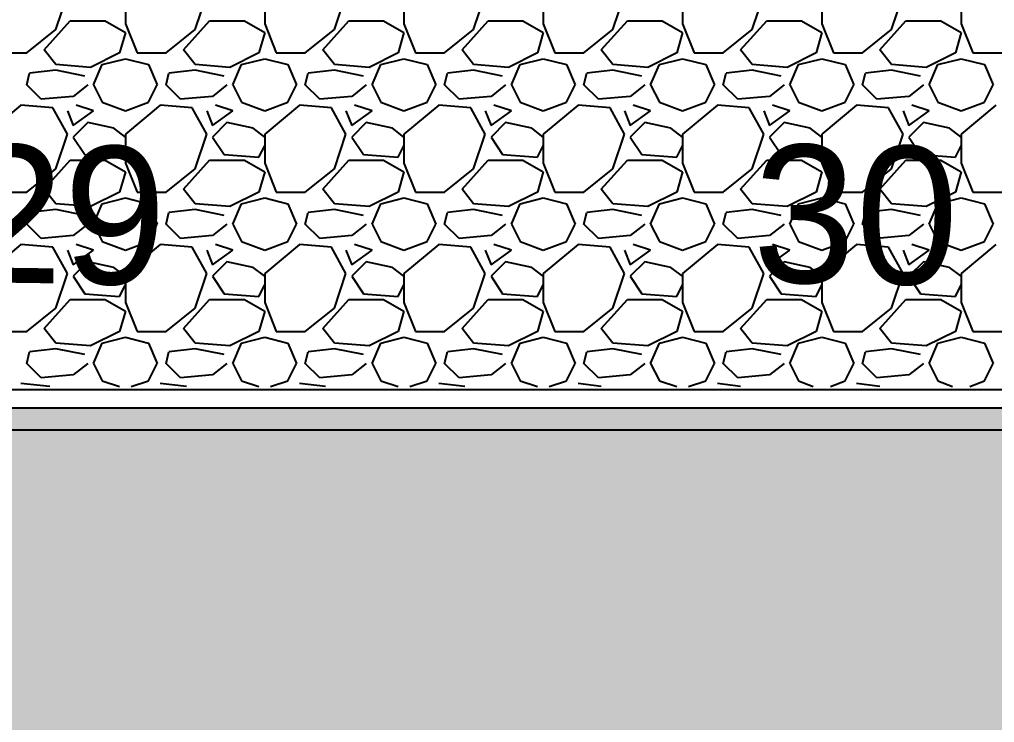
# Model space of a CAD drawing. Header units: metres. Extents: x 1 to 213, y 1 to 147.
# Drawn here: x 68.074 to 71.63, y 133.172 to 135.736 of the extents above; entities that cross this region are included whole.
import ezdxf

# ---------------------------------------------------------------- set-up
doc = ezdxf.new("R2010")
doc.units = ezdxf.units.M
for name, color, linetype in [('00-BASE-ARQUITECTURA', 8, 'Continuous'), ('00-BASE-MAICILLO-EXISTENTE', 33, 'Continuous'), ('00-BASE-TEXTO', 8, 'Continuous')]:
    doc.layers.add(name, color=color, linetype=linetype)

msp = doc.modelspace()

# ---------------------------------------------------------------- hatches: boundary and pattern name
at = {"layer": '00-BASE-MAICILLO-EXISTENTE'}
h = msp.add_hatch(dxfattribs=at)
h.set_pattern_fill('AR-SAND', scale=0.02)
h.paths.add_polyline_path([(52.2111, 142.4781), (53.0489, 142.3458), (60.1927, 142.434), (60.5896, 142.3017), (66.7191, 142.3899), (76.1559, 142.2576), (76.2, 140.2732), (75.9354, 139.8763), (74.2156, 138.8621), (73.4659, 139.6999), (73.1573, 139.7881), (72.6281, 139.6999), (71.217, 138.8621), (70.776, 139.5235), (70.2468, 139.8322), (69.7177, 139.6999), (68.3507, 138.8621), (67.9097, 139.5235), (67.3805, 139.8322), (66.7632, 139.6558), (65.4843, 138.8621), (65.2639, 138.9503), (64.6906, 139.7881), (64.1614, 139.7881), (63.7646, 139.5676), (62.618, 138.8621), (62.2652, 138.4211), (62.3093, 134.8933), (62.7062, 134.3201), (80.301, 134.3201), (82.109, 134.1878), (82.5059, 134.3201), (82.7704, 134.6728), (82.4618, 135.5107), (82.5941, 135.6871), (85.1517, 135.643), (86.0336, 133.4381), (86.5187, 132.7326), (87.577, 130.1749), (98.469, 106.627), (96.7052, 105.7892), (96.3083, 105.7451), (95.9555, 105.4364), (93.3097, 104.2017), (92.9128, 104.5545), (92.7805, 105.0395), (91.9427, 106.2743), (90.7079, 107.6413), (89.0322, 108.9201), (87.4888, 109.6697), (87.7093, 109.7138), (87.9739, 110.0666), (87.9739, 110.4194), (87.6211, 110.8163), (87.092, 110.8163), (86.8274, 110.5958), (86.7392, 110.1548), (86.9597, 109.7579), (86.651, 109.9343), (84.5784, 110.2871), (71.7461, 110.1989), (69.8941, 110.3753), (67.2923, 110.1548), (64.8229, 109.4052), (63.2795, 108.5232), (60.81, 106.0538), (59.7076, 103.9812), (59.2225, 102.526), (59.0021, 101.0267), (59.0021, 98.6895), (58.8698, 98.5131), (52.1229, 98.425), (51.9906, 98.7777), (51.9906, 112.6242), (52.1229, 122.3697), (52.0788, 142.2135), (52.2111, 142.4781)])

# ---------------------------------------------------------------- linework, layer by layer
at = {"layer": '00-BASE-ARQUITECTURA'}
for points in [[(68.206, 135.6994), (68.2484, 135.8264)], [(68.46, 135.8264), (68.46, 135.7206)], [(68.714, 135.6994), (68.7564, 135.8264)], [(68.968, 135.8264), (68.968, 135.7206)], [(69.222, 135.6994), (69.2644, 135.8264)], [(69.476, 135.8264), (69.476, 135.7206)], [(69.73, 135.6994), (69.7724, 135.8264)], [(69.984, 135.8264), (69.984, 135.7206)], [(70.238, 135.6994), (70.2804, 135.8264)], [(70.492, 135.8264), (70.492, 135.7206)], [(70.746, 135.6994), (70.7884, 135.8264)], [(71, 135.8264), (71, 135.7206)], [(71.254, 135.6994), (71.2964, 135.8264)], [(71.508, 135.8264), (71.508, 135.7206)], [(68.1002, 135.6148), (68.206, 135.6994)], [(68.1637, 135.6253), (68.2589, 135.7312)], [(68.2589, 135.7312), (68.3859, 135.7312)], [(68.3859, 135.7312), (68.46, 135.6889)], [(68.46, 135.7206), (68.5024, 135.6148)], [(68.6082, 135.6148), (68.714, 135.6994)], [(68.6717, 135.6253), (68.7669, 135.7312)], [(68.7669, 135.7312), (68.8939, 135.7312)], [(68.8939, 135.7312), (68.968, 135.6889)], [(68.968, 135.7206), (69.0104, 135.6148)], [(69.1162, 135.6148), (69.222, 135.6994)], [(69.1797, 135.6253), (69.2749, 135.7312)], [(69.2749, 135.7312), (69.4019, 135.7312)], [(69.4019, 135.7312), (69.476, 135.6889)], [(69.476, 135.7206), (69.5184, 135.6148)], [(69.6242, 135.6148), (69.73, 135.6994)], [(69.6877, 135.6253), (69.7829, 135.7312)], [(69.7829, 135.7312), (69.9099, 135.7312)], [(69.9099, 135.7312), (69.984, 135.6889)], [(69.984, 135.7206), (70.0264, 135.6148)], [(70.1322, 135.6148), (70.238, 135.6994)], [(70.1957, 135.6253), (70.2909, 135.7312)], [(70.2909, 135.7312), (70.4179, 135.7312)], [(70.4179, 135.7312), (70.492, 135.6889)], [(70.492, 135.7206), (70.5344, 135.6148)], [(70.6402, 135.6148), (70.746, 135.6994)], [(70.7037, 135.6253), (70.7989, 135.7312)], [(70.7989, 135.7312), (70.9259, 135.7312)], [(70.9259, 135.7312), (71, 135.6889)], [(71, 135.7206), (71.0424, 135.6148)], [(71.1482, 135.6148), (71.254, 135.6994)], [(71.2117, 135.6253), (71.3069, 135.7312)], [(71.3069, 135.7312), (71.4339, 135.7312)], [(71.4339, 135.7312), (71.508, 135.6889)], [(71.508, 135.7206), (71.5504, 135.6148)], [(68.46, 135.6889), (68.4389, 135.6148)], [(68.968, 135.6889), (68.9469, 135.6148)], [(69.476, 135.6889), (69.4549, 135.6148)], [(69.984, 135.6889), (69.9629, 135.6148)], [(70.492, 135.6889), (70.4709, 135.6148)], [(71, 135.6889), (70.9789, 135.6148)], [(71.508, 135.6889), (71.4869, 135.6148)], [(67.9944, 135.6148), (68.1002, 135.6148)], [(68.206, 135.5724), (68.1637, 135.6253)], [(68.4389, 135.6148), (68.333, 135.5618)], [(68.3754, 135.5724), (68.46, 135.5936)], [(68.46, 135.5936), (68.5447, 135.5724)], [(68.5024, 135.6148), (68.6082, 135.6148)], [(68.714, 135.5724), (68.6717, 135.6253)], [(68.9469, 135.6148), (68.841, 135.5618)], [(68.8834, 135.5724), (68.968, 135.5936)], [(68.968, 135.5936), (69.0527, 135.5724)], [(69.0104, 135.6148), (69.1162, 135.6148)], [(69.222, 135.5724), (69.1797, 135.6253)], [(69.4549, 135.6148), (69.349, 135.5618)], [(69.3914, 135.5724), (69.476, 135.5936)], [(69.476, 135.5936), (69.5607, 135.5724)], [(69.5184, 135.6148), (69.6242, 135.6148)], [(69.73, 135.5724), (69.6877, 135.6253)], [(69.9629, 135.6148), (69.857, 135.5618)], [(69.8994, 135.5724), (69.984, 135.5936)], [(69.984, 135.5936), (70.0687, 135.5724)], [(70.0264, 135.6148), (70.1322, 135.6148)], [(70.238, 135.5724), (70.1957, 135.6253)], [(70.4709, 135.6148), (70.365, 135.5618)], [(70.4074, 135.5724), (70.492, 135.5936)], [(70.492, 135.5936), (70.5767, 135.5724)], [(70.5344, 135.6148), (70.6402, 135.6148)], [(70.746, 135.5724), (70.7037, 135.6253)], [(70.9789, 135.6148), (70.873, 135.5618)], [(70.9154, 135.5724), (71, 135.5936)], [(71, 135.5936), (71.0847, 135.5724)], [(71.0424, 135.6148), (71.1482, 135.6148)], [(71.254, 135.5724), (71.2117, 135.6253)], [(71.4869, 135.6148), (71.381, 135.5618)], [(71.4234, 135.5724), (71.508, 135.5936)], [(71.508, 135.5936), (71.5927, 135.5724)], [(71.5504, 135.6148), (71.6562, 135.6148)], [(68.333, 135.5618), (68.206, 135.5724)], [(68.3436, 135.4983), (68.3754, 135.5724)], [(68.5447, 135.5724), (68.5764, 135.4983)], [(68.841, 135.5618), (68.714, 135.5724)], [(68.8516, 135.4983), (68.8834, 135.5724)], [(69.0527, 135.5724), (69.0844, 135.4983)], [(69.349, 135.5618), (69.222, 135.5724)], [(69.3596, 135.4983), (69.3914, 135.5724)], [(69.5607, 135.5724), (69.5924, 135.4983)], [(69.857, 135.5618), (69.73, 135.5724)], [(69.8676, 135.4983), (69.8994, 135.5724)], [(70.0687, 135.5724), (70.1004, 135.4983)], [(70.365, 135.5618), (70.238, 135.5724)], [(70.3756, 135.4983), (70.4074, 135.5724)], [(70.5767, 135.5724), (70.6084, 135.4983)], [(70.873, 135.5618), (70.746, 135.5724)], [(70.8836, 135.4983), (70.9154, 135.5724)], [(71.0847, 135.5724), (71.1164, 135.4983)], [(71.381, 135.5618), (71.254, 135.5724)], [(71.3916, 135.4983), (71.4234, 135.5724)], [(71.5927, 135.5724), (71.6244, 135.4983)], [(68.1002, 135.4983), (68.1108, 135.5407)], [(68.206, 135.5513), (68.1108, 135.5407)], [(68.3119, 135.5301), (68.206, 135.5513)], [(68.6082, 135.4983), (68.6188, 135.5407)], [(68.714, 135.5513), (68.6188, 135.5407)], [(68.8199, 135.5301), (68.714, 135.5513)], [(69.1162, 135.4983), (69.1268, 135.5407)], [(69.222, 135.5513), (69.1268, 135.5407)], [(69.3279, 135.5301), (69.222, 135.5513)], [(69.6242, 135.4983), (69.6348, 135.5407)], [(69.73, 135.5513), (69.6348, 135.5407)], [(69.8359, 135.5301), (69.73, 135.5513)], [(70.1322, 135.4983), (70.1428, 135.5407)], [(70.238, 135.5513), (70.1428, 135.5407)], [(70.3439, 135.5301), (70.238, 135.5513)], [(70.6402, 135.4983), (70.6508, 135.5407)], [(70.746, 135.5513), (70.6508, 135.5407)], [(70.8519, 135.5301), (70.746, 135.5513)], [(71.1482, 135.4983), (71.1588, 135.5407)], [(71.254, 135.5513), (71.1588, 135.5407)], [(71.3599, 135.5301), (71.254, 135.5513)], [(68.1531, 135.4454), (68.1002, 135.4983)], [(68.3224, 135.4983), (68.2695, 135.456)], [(68.3436, 135.4983), (68.3754, 135.4348)], [(68.5447, 135.4348), (68.5764, 135.4983)], [(68.6611, 135.4454), (68.6082, 135.4983)], [(68.8304, 135.4983), (68.7775, 135.456)], [(68.8516, 135.4983), (68.8834, 135.4348)], [(69.0527, 135.4348), (69.0844, 135.4983)], [(69.1691, 135.4454), (69.1162, 135.4983)], [(69.3384, 135.4983), (69.2855, 135.456)], [(69.3596, 135.4983), (69.3914, 135.4348)], [(69.5607, 135.4348), (69.5924, 135.4983)], [(69.6771, 135.4454), (69.6242, 135.4983)], [(69.8464, 135.4983), (69.7935, 135.456)], [(69.8676, 135.4983), (69.8994, 135.4348)], [(70.0687, 135.4348), (70.1004, 135.4983)], [(70.1851, 135.4454), (70.1322, 135.4983)], [(70.3544, 135.4983), (70.3015, 135.456)], [(70.3756, 135.4983), (70.4074, 135.4348)], [(70.5767, 135.4348), (70.6084, 135.4983)], [(70.6931, 135.4454), (70.6402, 135.4983)], [(70.8624, 135.4983), (70.8095, 135.456)], [(70.8836, 135.4983), (70.9154, 135.4348)], [(71.0847, 135.4348), (71.1164, 135.4983)], [(71.2011, 135.4454), (71.1482, 135.4983)], [(71.3704, 135.4983), (71.3175, 135.456)], [(71.3916, 135.4983), (71.4234, 135.4348)], [(71.5927, 135.4348), (71.6244, 135.4983)], [(68.2695, 135.456), (68.1531, 135.4454)], [(68.7775, 135.456), (68.6611, 135.4454)], [(69.2855, 135.456), (69.1691, 135.4454)], [(69.7935, 135.456), (69.6771, 135.4454)], [(70.3015, 135.456), (70.1851, 135.4454)], [(70.8095, 135.456), (70.6931, 135.4454)], [(71.3175, 135.456), (71.2011, 135.4454)], [(68.079, 135.4243), (67.952, 135.3184)], [(68.1954, 135.4137), (68.079, 135.4243)], [(68.2484, 135.3184), (68.1954, 135.4137)], [(68.3436, 135.4031), (68.2801, 135.4243)], [(68.3754, 135.4348), (68.46, 135.4031)], [(68.46, 135.4031), (68.5447, 135.4348)], [(68.587, 135.4243), (68.46, 135.3184)], [(68.7034, 135.4137), (68.587, 135.4243)], [(68.7564, 135.3184), (68.7034, 135.4137)], [(68.8516, 135.4031), (68.7881, 135.4243)], [(68.8834, 135.4348), (68.968, 135.4031)], [(68.968, 135.4031), (69.0527, 135.4348)], [(69.095, 135.4243), (68.968, 135.3184)], [(69.2114, 135.4137), (69.095, 135.4243)], [(69.2644, 135.3184), (69.2114, 135.4137)], [(69.3596, 135.4031), (69.2961, 135.4243)], [(69.3914, 135.4348), (69.476, 135.4031)], [(69.476, 135.4031), (69.5607, 135.4348)], [(69.603, 135.4243), (69.476, 135.3184)], [(69.7194, 135.4137), (69.603, 135.4243)], [(69.7724, 135.3184), (69.7194, 135.4137)], [(69.8676, 135.4031), (69.8041, 135.4243)], [(69.8994, 135.4348), (69.984, 135.4031)], [(69.984, 135.4031), (70.0687, 135.4348)], [(70.111, 135.4243), (69.984, 135.3184)], [(70.2274, 135.4137), (70.111, 135.4243)], [(70.2804, 135.3184), (70.2274, 135.4137)], [(70.3756, 135.4031), (70.3121, 135.4243)], [(70.4074, 135.4348), (70.492, 135.4031)], [(70.492, 135.4031), (70.5767, 135.4348)], [(70.619, 135.4243), (70.492, 135.3184)], [(70.7354, 135.4137), (70.619, 135.4243)], [(70.7884, 135.3184), (70.7354, 135.4137)], [(70.8836, 135.4031), (70.8201, 135.4243)], [(70.9154, 135.4348), (71, 135.4031)], [(71, 135.4031), (71.0847, 135.4348)], [(71.127, 135.4243), (71, 135.3184)], [(71.2434, 135.4137), (71.127, 135.4243)], [(71.2964, 135.3184), (71.2434, 135.4137)], [(71.3916, 135.4031), (71.3281, 135.4243)], [(71.4234, 135.4348), (71.508, 135.4031)], [(71.508, 135.4031), (71.5927, 135.4348)], [(71.635, 135.4243), (71.508, 135.3184)], [(68.2484, 135.4031), (68.2695, 135.3502)], [(68.2695, 135.3502), (68.3436, 135.4031)], [(68.7564, 135.4031), (68.7775, 135.3502)], [(68.7775, 135.3502), (68.8516, 135.4031)], [(69.2644, 135.4031), (69.2855, 135.3502)], [(69.2855, 135.3502), (69.3596, 135.4031)], [(69.7724, 135.4031), (69.7935, 135.3502)], [(69.7935, 135.3502), (69.8676, 135.4031)], [(70.2804, 135.4031), (70.3015, 135.3502)], [(70.3015, 135.3502), (70.3756, 135.4031)], [(70.7884, 135.4031), (70.8095, 135.3502)], [(70.8095, 135.3502), (70.8836, 135.4031)], [(71.2964, 135.4031), (71.3175, 135.3502)], [(71.3175, 135.3502), (71.3916, 135.4031)], [(68.3224, 135.3608), (68.2695, 135.3078)], [(68.4177, 135.3396), (68.3224, 135.3608)], [(68.8304, 135.3608), (68.7775, 135.3078)], [(68.9257, 135.3396), (68.8304, 135.3608)], [(69.3384, 135.3608), (69.2855, 135.3078)], [(69.4337, 135.3396), (69.3384, 135.3608)], [(69.8464, 135.3608), (69.7935, 135.3078)], [(69.9417, 135.3396), (69.8464, 135.3608)], [(70.3544, 135.3608), (70.3015, 135.3078)], [(70.4497, 135.3396), (70.3544, 135.3608)], [(70.8624, 135.3608), (70.8095, 135.3078)], [(70.9577, 135.3396), (70.8624, 135.3608)], [(71.3704, 135.3608), (71.3175, 135.3078)], [(71.4657, 135.3396), (71.3704, 135.3608)], [(68.206, 135.1914), (68.2484, 135.3184)], [(68.2695, 135.3078), (68.3119, 135.2443)], [(68.46, 135.3078), (68.4177, 135.3396)], [(68.46, 135.3184), (68.46, 135.2126)], [(68.714, 135.1914), (68.7564, 135.3184)], [(68.7775, 135.3078), (68.8199, 135.2443)], [(68.968, 135.3078), (68.9257, 135.3396)], [(68.968, 135.3184), (68.968, 135.2126)], [(69.222, 135.1914), (69.2644, 135.3184)], [(69.2855, 135.3078), (69.3279, 135.2443)], [(69.476, 135.3078), (69.4337, 135.3396)], [(69.476, 135.3184), (69.476, 135.2126)], [(69.73, 135.1914), (69.7724, 135.3184)], [(69.7935, 135.3078), (69.8359, 135.2443)], [(69.984, 135.3078), (69.9417, 135.3396)], [(69.984, 135.3184), (69.984, 135.2126)], [(70.238, 135.1914), (70.2804, 135.3184)], [(70.3015, 135.3078), (70.3439, 135.2443)], [(70.492, 135.3078), (70.4497, 135.3396)], [(70.492, 135.3184), (70.492, 135.2126)], [(70.746, 135.1914), (70.7884, 135.3184)], [(70.8095, 135.3078), (70.8519, 135.2443)], [(71, 135.3078), (70.9577, 135.3396)], [(71, 135.3184), (71, 135.2126)], [(71.254, 135.1914), (71.2964, 135.3184)], [(71.3175, 135.3078), (71.3599, 135.2443)], [(71.508, 135.3078), (71.4657, 135.3396)], [(71.508, 135.3184), (71.508, 135.2126)], [(68.4389, 135.2338), (68.46, 135.2761)], [(68.9469, 135.2338), (68.968, 135.2761)], [(69.4549, 135.2338), (69.476, 135.2761)], [(69.9629, 135.2338), (69.984, 135.2761)], [(70.4709, 135.2338), (70.492, 135.2761)], [(70.9789, 135.2338), (71, 135.2761)], [(71.4869, 135.2338), (71.508, 135.2761)], [(68.3119, 135.2443), (68.4389, 135.2338)], [(68.8199, 135.2443), (68.9469, 135.2338)], [(69.3279, 135.2443), (69.4549, 135.2338)], [(69.8359, 135.2443), (69.9629, 135.2338)], [(70.3439, 135.2443), (70.4709, 135.2338)], [(70.8519, 135.2443), (70.9789, 135.2338)], [(71.3599, 135.2443), (71.4869, 135.2338)], [(68.1637, 135.1173), (68.2589, 135.2232)], [(68.2589, 135.2232), (68.3859, 135.2232)], [(68.3859, 135.2232), (68.46, 135.1808)], [(68.46, 135.2126), (68.5024, 135.1068)], [(68.6717, 135.1173), (68.7669, 135.2232)], [(68.7669, 135.2232), (68.8939, 135.2232)], [(68.8939, 135.2232), (68.968, 135.1808)], [(68.968, 135.2126), (69.0104, 135.1068)], [(69.1797, 135.1173), (69.2749, 135.2232)], [(69.2749, 135.2232), (69.4019, 135.2232)], [(69.4019, 135.2232), (69.476, 135.1808)], [(69.476, 135.2126), (69.5184, 135.1068)], [(69.6877, 135.1173), (69.7829, 135.2232)], [(69.7829, 135.2232), (69.9099, 135.2232)], [(69.9099, 135.2232), (69.984, 135.1808)], [(69.984, 135.2126), (70.0264, 135.1068)], [(70.1957, 135.1173), (70.2909, 135.2232)], [(70.2909, 135.2232), (70.4179, 135.2232)], [(70.4179, 135.2232), (70.492, 135.1808)], [(70.492, 135.2126), (70.5344, 135.1068)], [(70.7037, 135.1173), (70.7989, 135.2232)], [(70.7989, 135.2232), (70.9259, 135.2232)], [(70.9259, 135.2232), (71, 135.1808)], [(71, 135.2126), (71.0424, 135.1068)], [(71.2117, 135.1173), (71.3069, 135.2232)], [(71.3069, 135.2232), (71.4339, 135.2232)], [(71.4339, 135.2232), (71.508, 135.1808)], [(71.508, 135.2126), (71.5504, 135.1068)], [(68.1002, 135.1068), (68.206, 135.1914)], [(68.46, 135.1808), (68.4389, 135.1068)], [(68.6082, 135.1068), (68.714, 135.1914)], [(68.968, 135.1808), (68.9469, 135.1068)], [(69.1162, 135.1068), (69.222, 135.1914)], [(69.476, 135.1808), (69.4549, 135.1068)], [(69.6242, 135.1068), (69.73, 135.1914)], [(69.984, 135.1808), (69.9629, 135.1068)], [(70.1322, 135.1068), (70.238, 135.1914)], [(70.492, 135.1808), (70.4709, 135.1068)], [(70.6402, 135.1068), (70.746, 135.1914)], [(71, 135.1808), (70.9789, 135.1068)], [(71.1482, 135.1068), (71.254, 135.1914)], [(71.508, 135.1808), (71.4869, 135.1068)], [(67.9944, 135.1068), (68.1002, 135.1068)], [(68.206, 135.0644), (68.1637, 135.1173)], [(68.4389, 135.1068), (68.333, 135.0538)], [(68.5024, 135.1068), (68.6082, 135.1068)], [(68.714, 135.0644), (68.6717, 135.1173)], [(68.9469, 135.1068), (68.841, 135.0538)], [(69.0104, 135.1068), (69.1162, 135.1068)], [(69.222, 135.0644), (69.1797, 135.1173)], [(69.4549, 135.1068), (69.349, 135.0538)], [(69.5184, 135.1068), (69.6242, 135.1068)], [(69.73, 135.0644), (69.6877, 135.1173)], [(69.9629, 135.1068), (69.857, 135.0538)], [(70.0264, 135.1068), (70.1322, 135.1068)], [(70.238, 135.0644), (70.1957, 135.1173)], [(70.4709, 135.1068), (70.365, 135.0538)], [(70.5344, 135.1068), (70.6402, 135.1068)], [(70.746, 135.0644), (70.7037, 135.1173)], [(70.9789, 135.1068), (70.873, 135.0538)], [(71.0424, 135.1068), (71.1482, 135.1068)], [(71.254, 135.0644), (71.2117, 135.1173)], [(71.4869, 135.1068), (71.381, 135.0538)], [(71.5504, 135.1068), (71.6562, 135.1068)], [(68.333, 135.0538), (68.206, 135.0644)], [(68.3436, 134.9903), (68.3754, 135.0644)], [(68.3754, 135.0644), (68.46, 135.0856)], [(68.46, 135.0856), (68.5447, 135.0644)], [(68.5447, 135.0644), (68.5764, 134.9903)], [(68.841, 135.0538), (68.714, 135.0644)], [(68.8516, 134.9903), (68.8834, 135.0644)], [(68.8834, 135.0644), (68.968, 135.0856)], [(68.968, 135.0856), (69.0527, 135.0644)], [(69.0527, 135.0644), (69.0844, 134.9903)], [(69.349, 135.0538), (69.222, 135.0644)], [(69.3596, 134.9903), (69.3914, 135.0644)], [(69.3914, 135.0644), (69.476, 135.0856)], [(69.476, 135.0856), (69.5607, 135.0644)], [(69.5607, 135.0644), (69.5924, 134.9903)], [(69.857, 135.0538), (69.73, 135.0644)], [(69.8676, 134.9903), (69.8994, 135.0644)], [(69.8994, 135.0644), (69.984, 135.0856)], [(69.984, 135.0856), (70.0687, 135.0644)], [(70.0687, 135.0644), (70.1004, 134.9903)], [(70.365, 135.0538), (70.238, 135.0644)], [(70.3756, 134.9903), (70.4074, 135.0644)], [(70.4074, 135.0644), (70.492, 135.0856)], [(70.492, 135.0856), (70.5767, 135.0644)], [(70.5767, 135.0644), (70.6084, 134.9903)], [(70.873, 135.0538), (70.746, 135.0644)], [(70.8836, 134.9903), (70.9154, 135.0644)], [(70.9154, 135.0644), (71, 135.0856)], [(71, 135.0856), (71.0847, 135.0644)], [(71.0847, 135.0644), (71.1164, 134.9903)], [(71.381, 135.0538), (71.254, 135.0644)], [(71.3916, 134.9903), (71.4234, 135.0644)], [(71.4234, 135.0644), (71.508, 135.0856)], [(71.508, 135.0856), (71.5927, 135.0644)], [(71.5927, 135.0644), (71.6244, 134.9903)], [(68.1002, 134.9903), (68.1108, 135.0327)], [(68.206, 135.0433), (68.1108, 135.0327)], [(68.3119, 135.0221), (68.206, 135.0433)], [(68.6082, 134.9903), (68.6188, 135.0327)], [(68.714, 135.0433), (68.6188, 135.0327)], [(68.8199, 135.0221), (68.714, 135.0433)], [(69.1162, 134.9903), (69.1268, 135.0327)], [(69.222, 135.0433), (69.1268, 135.0327)], [(69.3279, 135.0221), (69.222, 135.0433)], [(69.6242, 134.9903), (69.6348, 135.0327)], [(69.73, 135.0433), (69.6348, 135.0327)], [(69.8359, 135.0221), (69.73, 135.0433)], [(70.1322, 134.9903), (70.1428, 135.0327)], [(70.238, 135.0433), (70.1428, 135.0327)], [(70.3439, 135.0221), (70.238, 135.0433)], [(70.6402, 134.9903), (70.6508, 135.0327)], [(70.746, 135.0433), (70.6508, 135.0327)], [(70.8519, 135.0221), (70.746, 135.0433)], [(71.1482, 134.9903), (71.1588, 135.0327)], [(71.254, 135.0433), (71.1588, 135.0327)], [(71.3599, 135.0221), (71.254, 135.0433)], [(68.1531, 134.9374), (68.1002, 134.9903)], [(68.3224, 134.9903), (68.2695, 134.948)], [(68.3436, 134.9903), (68.3754, 134.9268)], [(68.5447, 134.9268), (68.5764, 134.9903)], [(68.6611, 134.9374), (68.6082, 134.9903)], [(68.8304, 134.9903), (68.7775, 134.948)], [(68.8516, 134.9903), (68.8834, 134.9268)], [(69.0527, 134.9268), (69.0844, 134.9903)], [(69.1691, 134.9374), (69.1162, 134.9903)], [(69.3384, 134.9903), (69.2855, 134.948)], [(69.3596, 134.9903), (69.3914, 134.9268)], [(69.5607, 134.9268), (69.5924, 134.9903)], [(69.6771, 134.9374), (69.6242, 134.9903)], [(69.8464, 134.9903), (69.7935, 134.948)], [(69.8676, 134.9903), (69.8994, 134.9268)], [(70.0687, 134.9268), (70.1004, 134.9903)], [(70.1851, 134.9374), (70.1322, 134.9903)], [(70.3544, 134.9903), (70.3015, 134.948)], [(70.3756, 134.9903), (70.4074, 134.9268)], [(70.5767, 134.9268), (70.6084, 134.9903)], [(70.6931, 134.9374), (70.6402, 134.9903)], [(70.8624, 134.9903), (70.8095, 134.948)], [(70.8836, 134.9903), (70.9154, 134.9268)], [(71.0847, 134.9268), (71.1164, 134.9903)], [(71.2011, 134.9374), (71.1482, 134.9903)], [(71.3704, 134.9903), (71.3175, 134.948)], [(71.3916, 134.9903), (71.4234, 134.9268)], [(71.5927, 134.9268), (71.6244, 134.9903)], [(68.079, 134.9163), (67.952, 134.8104)], [(68.1954, 134.9057), (68.079, 134.9163)], [(68.2695, 134.948), (68.1531, 134.9374)], [(68.3436, 134.8951), (68.2801, 134.9163)], [(68.3754, 134.9268), (68.46, 134.8951)], [(68.46, 134.8951), (68.5447, 134.9268)], [(68.587, 134.9163), (68.46, 134.8104)], [(68.7034, 134.9057), (68.587, 134.9163)], [(68.7775, 134.948), (68.6611, 134.9374)], [(68.8516, 134.8951), (68.7881, 134.9163)], [(68.8834, 134.9268), (68.968, 134.8951)], [(68.968, 134.8951), (69.0527, 134.9268)], [(69.095, 134.9163), (68.968, 134.8104)], [(69.2114, 134.9057), (69.095, 134.9163)], [(69.2855, 134.948), (69.1691, 134.9374)], [(69.3596, 134.8951), (69.2961, 134.9163)], [(69.3914, 134.9268), (69.476, 134.8951)], [(69.476, 134.8951), (69.5607, 134.9268)], [(69.603, 134.9163), (69.476, 134.8104)], [(69.7194, 134.9057), (69.603, 134.9163)], [(69.7935, 134.948), (69.6771, 134.9374)], [(69.8676, 134.8951), (69.8041, 134.9163)], [(69.8994, 134.9268), (69.984, 134.8951)], [(69.984, 134.8951), (70.0687, 134.9268)], [(70.111, 134.9163), (69.984, 134.8104)], [(70.2274, 134.9057), (70.111, 134.9163)], [(70.3015, 134.948), (70.1851, 134.9374)], [(70.3756, 134.8951), (70.3121, 134.9163)], [(70.4074, 134.9268), (70.492, 134.8951)], [(70.492, 134.8951), (70.5767, 134.9268)], [(70.619, 134.9163), (70.492, 134.8104)], [(70.7354, 134.9057), (70.619, 134.9163)], [(70.8095, 134.948), (70.6931, 134.9374)], [(70.8836, 134.8951), (70.8201, 134.9163)], [(70.9154, 134.9268), (71, 134.8951)], [(71, 134.8951), (71.0847, 134.9268)], [(71.127, 134.9163), (71, 134.8104)], [(71.2434, 134.9057), (71.127, 134.9163)], [(71.3175, 134.948), (71.2011, 134.9374)], [(71.3916, 134.8951), (71.3281, 134.9163)], [(71.4234, 134.9268), (71.508, 134.8951)], [(71.508, 134.8951), (71.5927, 134.9268)], [(71.635, 134.9163), (71.508, 134.8104)], [(68.2484, 134.8104), (68.1954, 134.9057)], [(68.2484, 134.8951), (68.2695, 134.8422)], [(68.2695, 134.8422), (68.3436, 134.8951)], [(68.7564, 134.8104), (68.7034, 134.9057)], [(68.7564, 134.8951), (68.7775, 134.8422)], [(68.7775, 134.8422), (68.8516, 134.8951)], [(69.2644, 134.8104), (69.2114, 134.9057)], [(69.2644, 134.8951), (69.2855, 134.8422)], [(69.2855, 134.8422), (69.3596, 134.8951)], [(69.7724, 134.8104), (69.7194, 134.9057)], [(69.7724, 134.8951), (69.7935, 134.8422)], [(69.7935, 134.8422), (69.8676, 134.8951)], [(70.2804, 134.8104), (70.2274, 134.9057)], [(70.2804, 134.8951), (70.3015, 134.8422)], [(70.3015, 134.8422), (70.3756, 134.8951)], [(70.7884, 134.8104), (70.7354, 134.9057)], [(70.7884, 134.8951), (70.8095, 134.8422)], [(70.8095, 134.8422), (70.8836, 134.8951)], [(71.2964, 134.8104), (71.2434, 134.9057)], [(71.2964, 134.8951), (71.3175, 134.8422)], [(71.3175, 134.8422), (71.3916, 134.8951)], [(68.3224, 134.8528), (68.2695, 134.7998)], [(68.4177, 134.8316), (68.3224, 134.8528)], [(68.8304, 134.8528), (68.7775, 134.7998)], [(68.9257, 134.8316), (68.8304, 134.8528)], [(69.3384, 134.8528), (69.2855, 134.7998)], [(69.4337, 134.8316), (69.3384, 134.8528)], [(69.8464, 134.8528), (69.7935, 134.7998)], [(69.9417, 134.8316), (69.8464, 134.8528)], [(70.3544, 134.8528), (70.3015, 134.7998)], [(70.4497, 134.8316), (70.3544, 134.8528)], [(70.8624, 134.8528), (70.8095, 134.7998)], [(70.9577, 134.8316), (70.8624, 134.8528)], [(71.3704, 134.8528), (71.3175, 134.7998)], [(71.4657, 134.8316), (71.3704, 134.8528)], [(68.206, 134.6834), (68.2484, 134.8104)], [(68.46, 134.7998), (68.4177, 134.8316)], [(68.46, 134.8104), (68.46, 134.7046)], [(68.714, 134.6834), (68.7564, 134.8104)], [(68.968, 134.7998), (68.9257, 134.8316)], [(68.968, 134.8104), (68.968, 134.7046)], [(69.222, 134.6834), (69.2644, 134.8104)], [(69.476, 134.7998), (69.4337, 134.8316)], [(69.476, 134.8104), (69.476, 134.7046)], [(69.73, 134.6834), (69.7724, 134.8104)], [(69.984, 134.7998), (69.9417, 134.8316)], [(69.984, 134.8104), (69.984, 134.7046)], [(70.238, 134.6834), (70.2804, 134.8104)], [(70.492, 134.7998), (70.4497, 134.8316)], [(70.492, 134.8104), (70.492, 134.7046)], [(70.746, 134.6834), (70.7884, 134.8104)], [(71, 134.7998), (70.9577, 134.8316)], [(71, 134.8104), (71, 134.7046)], [(71.254, 134.6834), (71.2964, 134.8104)], [(71.508, 134.7998), (71.4657, 134.8316)], [(71.508, 134.8104), (71.508, 134.7046)], [(68.2695, 134.7998), (68.3119, 134.7363)], [(68.7775, 134.7998), (68.8199, 134.7363)], [(69.2855, 134.7998), (69.3279, 134.7363)], [(69.7935, 134.7998), (69.8359, 134.7363)], [(70.3015, 134.7998), (70.3439, 134.7363)], [(70.8095, 134.7998), (70.8519, 134.7363)], [(71.3175, 134.7998), (71.3599, 134.7363)], [(68.4389, 134.7258), (68.46, 134.7681)], [(68.9469, 134.7258), (68.968, 134.7681)], [(69.4549, 134.7258), (69.476, 134.7681)], [(69.9629, 134.7258), (69.984, 134.7681)], [(70.4709, 134.7258), (70.492, 134.7681)], [(70.9789, 134.7258), (71, 134.7681)], [(71.4869, 134.7258), (71.508, 134.7681)], [(68.1637, 134.6093), (68.2589, 134.7152)], [(68.2589, 134.7152), (68.3859, 134.7152)], [(68.3119, 134.7363), (68.4389, 134.7258)], [(68.3859, 134.7152), (68.46, 134.6728)], [(68.46, 134.7046), (68.5024, 134.5988)], [(68.6717, 134.6093), (68.7669, 134.7152)], [(68.7669, 134.7152), (68.8939, 134.7152)], [(68.8199, 134.7363), (68.9469, 134.7258)], [(68.8939, 134.7152), (68.968, 134.6728)], [(68.968, 134.7046), (69.0104, 134.5988)], [(69.1797, 134.6093), (69.2749, 134.7152)], [(69.2749, 134.7152), (69.4019, 134.7152)], [(69.3279, 134.7363), (69.4549, 134.7258)], [(69.4019, 134.7152), (69.476, 134.6728)], [(69.476, 134.7046), (69.5184, 134.5988)], [(69.6877, 134.6093), (69.7829, 134.7152)], [(69.7829, 134.7152), (69.9099, 134.7152)], [(69.8359, 134.7363), (69.9629, 134.7258)], [(69.9099, 134.7152), (69.984, 134.6728)], [(69.984, 134.7046), (70.0264, 134.5988)], [(70.1957, 134.6093), (70.2909, 134.7152)], [(70.2909, 134.7152), (70.4179, 134.7152)], [(70.3439, 134.7363), (70.4709, 134.7258)], [(70.4179, 134.7152), (70.492, 134.6728)], [(70.492, 134.7046), (70.5344, 134.5988)], [(70.7037, 134.6093), (70.7989, 134.7152)], [(70.7989, 134.7152), (70.9259, 134.7152)], [(70.8519, 134.7363), (70.9789, 134.7258)], [(70.9259, 134.7152), (71, 134.6728)], [(71, 134.7046), (71.0424, 134.5988)], [(71.2117, 134.6093), (71.3069, 134.7152)], [(71.3069, 134.7152), (71.4339, 134.7152)], [(71.3599, 134.7363), (71.4869, 134.7258)], [(71.4339, 134.7152), (71.508, 134.6728)], [(71.508, 134.7046), (71.5504, 134.5988)], [(68.1002, 134.5988), (68.206, 134.6834)], [(68.46, 134.6728), (68.4389, 134.5988)], [(68.6082, 134.5988), (68.714, 134.6834)], [(68.968, 134.6728), (68.9469, 134.5988)], [(69.1162, 134.5988), (69.222, 134.6834)], [(69.476, 134.6728), (69.4549, 134.5988)], [(69.6242, 134.5988), (69.73, 134.6834)], [(69.984, 134.6728), (69.9629, 134.5988)], [(70.1322, 134.5988), (70.238, 134.6834)], [(70.492, 134.6728), (70.4709, 134.5988)], [(70.6402, 134.5988), (70.746, 134.6834)], [(71, 134.6728), (70.9789, 134.5988)], [(71.1482, 134.5988), (71.254, 134.6834)], [(71.508, 134.6728), (71.4869, 134.5988)], [(67.9944, 134.5988), (68.1002, 134.5988)], [(68.206, 134.5564), (68.1637, 134.6093)], [(68.4389, 134.5988), (68.333, 134.5458)], [(68.5024, 134.5988), (68.6082, 134.5988)], [(68.714, 134.5564), (68.6717, 134.6093)], [(68.9469, 134.5988), (68.841, 134.5458)], [(69.0104, 134.5988), (69.1162, 134.5988)], [(69.222, 134.5564), (69.1797, 134.6093)], [(69.4549, 134.5988), (69.349, 134.5458)], [(69.5184, 134.5988), (69.6242, 134.5988)], [(69.73, 134.5564), (69.6877, 134.6093)], [(69.9629, 134.5988), (69.857, 134.5458)], [(70.0264, 134.5988), (70.1322, 134.5988)], [(70.238, 134.5564), (70.1957, 134.6093)], [(70.4709, 134.5988), (70.365, 134.5458)], [(70.5344, 134.5988), (70.6402, 134.5988)], [(70.746, 134.5564), (70.7037, 134.6093)], [(70.9789, 134.5988), (70.873, 134.5458)], [(71.0424, 134.5988), (71.1482, 134.5988)], [(71.254, 134.5564), (71.2117, 134.6093)], [(71.4869, 134.5988), (71.381, 134.5458)], [(71.5504, 134.5988), (71.6562, 134.5988)], [(68.3754, 134.5564), (68.46, 134.5776)], [(68.46, 134.5776), (68.5447, 134.5564)], [(68.8834, 134.5564), (68.968, 134.5776)], [(68.968, 134.5776), (69.0527, 134.5564)], [(69.3914, 134.5564), (69.476, 134.5776)], [(69.476, 134.5776), (69.5607, 134.5564)], [(69.8994, 134.5564), (69.984, 134.5776)], [(69.984, 134.5776), (70.0687, 134.5564)], [(70.4074, 134.5564), (70.492, 134.5776)], [(70.492, 134.5776), (70.5767, 134.5564)], [(70.9154, 134.5564), (71, 134.5776)], [(71, 134.5776), (71.0847, 134.5564)], [(71.4234, 134.5564), (71.508, 134.5776)], [(71.508, 134.5776), (71.5927, 134.5564)], [(68.1002, 134.4823), (68.1108, 134.5247)], [(68.206, 134.5353), (68.1108, 134.5247)], [(68.333, 134.5458), (68.206, 134.5564)], [(68.3119, 134.5141), (68.206, 134.5353)], [(68.3436, 134.4823), (68.3754, 134.5564)], [(68.5447, 134.5564), (68.5764, 134.4823)], [(68.6082, 134.4823), (68.6188, 134.5247)], [(68.714, 134.5353), (68.6188, 134.5247)], [(68.841, 134.5458), (68.714, 134.5564)], [(68.8199, 134.5141), (68.714, 134.5353)], [(68.8516, 134.4823), (68.8834, 134.5564)], [(69.0527, 134.5564), (69.0844, 134.4823)], [(69.1162, 134.4823), (69.1268, 134.5247)], [(69.222, 134.5353), (69.1268, 134.5247)], [(69.349, 134.5458), (69.222, 134.5564)], [(69.3279, 134.5141), (69.222, 134.5353)], [(69.3596, 134.4823), (69.3914, 134.5564)], [(69.5607, 134.5564), (69.5924, 134.4823)], [(69.6242, 134.4823), (69.6348, 134.5247)], [(69.73, 134.5353), (69.6348, 134.5247)], [(69.857, 134.5458), (69.73, 134.5564)], [(69.8359, 134.5141), (69.73, 134.5353)], [(69.8676, 134.4823), (69.8994, 134.5564)], [(70.0687, 134.5564), (70.1004, 134.4823)], [(70.1322, 134.4823), (70.1428, 134.5247)], [(70.238, 134.5353), (70.1428, 134.5247)], [(70.365, 134.5458), (70.238, 134.5564)], [(70.3439, 134.5141), (70.238, 134.5353)], [(70.3756, 134.4823), (70.4074, 134.5564)], [(70.5767, 134.5564), (70.6084, 134.4823)], [(70.6402, 134.4823), (70.6508, 134.5247)], [(70.746, 134.5353), (70.6508, 134.5247)], [(70.873, 134.5458), (70.746, 134.5564)], [(70.8519, 134.5141), (70.746, 134.5353)], [(70.8836, 134.4823), (70.9154, 134.5564)], [(71.0847, 134.5564), (71.1164, 134.4823)], [(71.1482, 134.4823), (71.1588, 134.5247)], [(71.254, 134.5353), (71.1588, 134.5247)], [(71.381, 134.5458), (71.254, 134.5564)], [(71.3599, 134.5141), (71.254, 134.5353)], [(71.3916, 134.4823), (71.4234, 134.5564)], [(71.5927, 134.5564), (71.6244, 134.4823)], [(68.1531, 134.4294), (68.1002, 134.4823)], [(68.3224, 134.4823), (68.2695, 134.44)], [(68.3436, 134.4823), (68.3754, 134.4188)], [(68.5447, 134.4188), (68.5764, 134.4823)], [(68.6611, 134.4294), (68.6082, 134.4823)], [(68.8304, 134.4823), (68.7775, 134.44)], [(68.8516, 134.4823), (68.8834, 134.4188)], [(69.0527, 134.4188), (69.0844, 134.4823)], [(69.1691, 134.4294), (69.1162, 134.4823)], [(69.3384, 134.4823), (69.2855, 134.44)], [(69.3596, 134.4823), (69.3914, 134.4188)], [(69.5607, 134.4188), (69.5924, 134.4823)], [(69.6771, 134.4294), (69.6242, 134.4823)], [(69.8464, 134.4823), (69.7935, 134.44)], [(69.8676, 134.4823), (69.8994, 134.4188)], [(70.0687, 134.4188), (70.1004, 134.4823)], [(70.1851, 134.4294), (70.1322, 134.4823)], [(70.3544, 134.4823), (70.3015, 134.44)], [(70.3756, 134.4823), (70.4074, 134.4188)], [(70.5767, 134.4188), (70.6084, 134.4823)], [(70.6931, 134.4294), (70.6402, 134.4823)], [(70.8624, 134.4823), (70.8095, 134.44)], [(70.8836, 134.4823), (70.9154, 134.4188)], [(71.0847, 134.4188), (71.1164, 134.4823)], [(71.2011, 134.4294), (71.1482, 134.4823)], [(71.3704, 134.4823), (71.3175, 134.44)], [(71.3916, 134.4823), (71.4234, 134.4188)], [(71.5927, 134.4188), (71.6244, 134.4823)], [(68.2695, 134.44), (68.1531, 134.4294)], [(68.3754, 134.4188), (68.4389, 134.3977)], [(68.4812, 134.3977), (68.5447, 134.4188)], [(68.7775, 134.44), (68.6611, 134.4294)], [(68.8834, 134.4188), (68.9469, 134.3977)], [(68.9892, 134.3977), (69.0527, 134.4188)], [(69.2855, 134.44), (69.1691, 134.4294)], [(69.3914, 134.4188), (69.4549, 134.3977)], [(69.4972, 134.3977), (69.5607, 134.4188)], [(69.7935, 134.44), (69.6771, 134.4294)], [(69.8994, 134.4188), (69.9629, 134.3977)], [(70.0052, 134.3977), (70.0687, 134.4188)], [(70.3015, 134.44), (70.1851, 134.4294)], [(70.4074, 134.4188), (70.4709, 134.3977)], [(70.5132, 134.3977), (70.5767, 134.4188)], [(70.8095, 134.44), (70.6931, 134.4294)], [(70.9154, 134.4188), (70.9683, 134.3977)], [(71.0318, 134.3977), (71.0847, 134.4188)], [(71.3175, 134.44), (71.2011, 134.4294)], [(71.4234, 134.4188), (71.4763, 134.3977)], [(71.5398, 134.3977), (71.5927, 134.4188)], [(68.1849, 134.3977), (68.079, 134.4083)], [(68.6823, 134.3977), (68.587, 134.4083)], [(69.1903, 134.3977), (69.095, 134.4083)], [(69.6983, 134.3977), (69.603, 134.4083)], [(70.1957, 134.3977), (70.111, 134.4083)], [(70.7037, 134.3977), (70.619, 134.4083)], [(71.2117, 134.3977), (71.127, 134.4083)]]:
    msp.add_lwpolyline(points, dxfattribs=at)
msp.add_lwpolyline([(67.6239, 134.2389), (67.6239, 134.3871), (72.6299, 134.3871), (72.6299, 134.2389)], close=True, dxfattribs=at)
at = {"layer": '00-BASE-MAICILLO-EXISTENTE'}
msp.add_lwpolyline([(62.3093, 134.8933), (62.7062, 134.3201), (80.301, 134.3201), (82.109, 134.1878), (82.5059, 134.3201), (82.7704, 134.6728), (82.4618, 135.5107), (82.5941, 135.6871), (85.1517, 135.643)], dxfattribs=at)

# ---------------------------------------------------------------- texts
at = {"layer": '00-BASE-TEXTO'}
for s, rotation, p in [('29', -0.7747, (67.8568, 134.7787)), ('30', -0.7855, (70.746, 134.7787))]:
    msp.add_text(s, height=0.50296, rotation=rotation, dxfattribs=at).set_placement(p)

doc.saveas('drawing.dxf')
